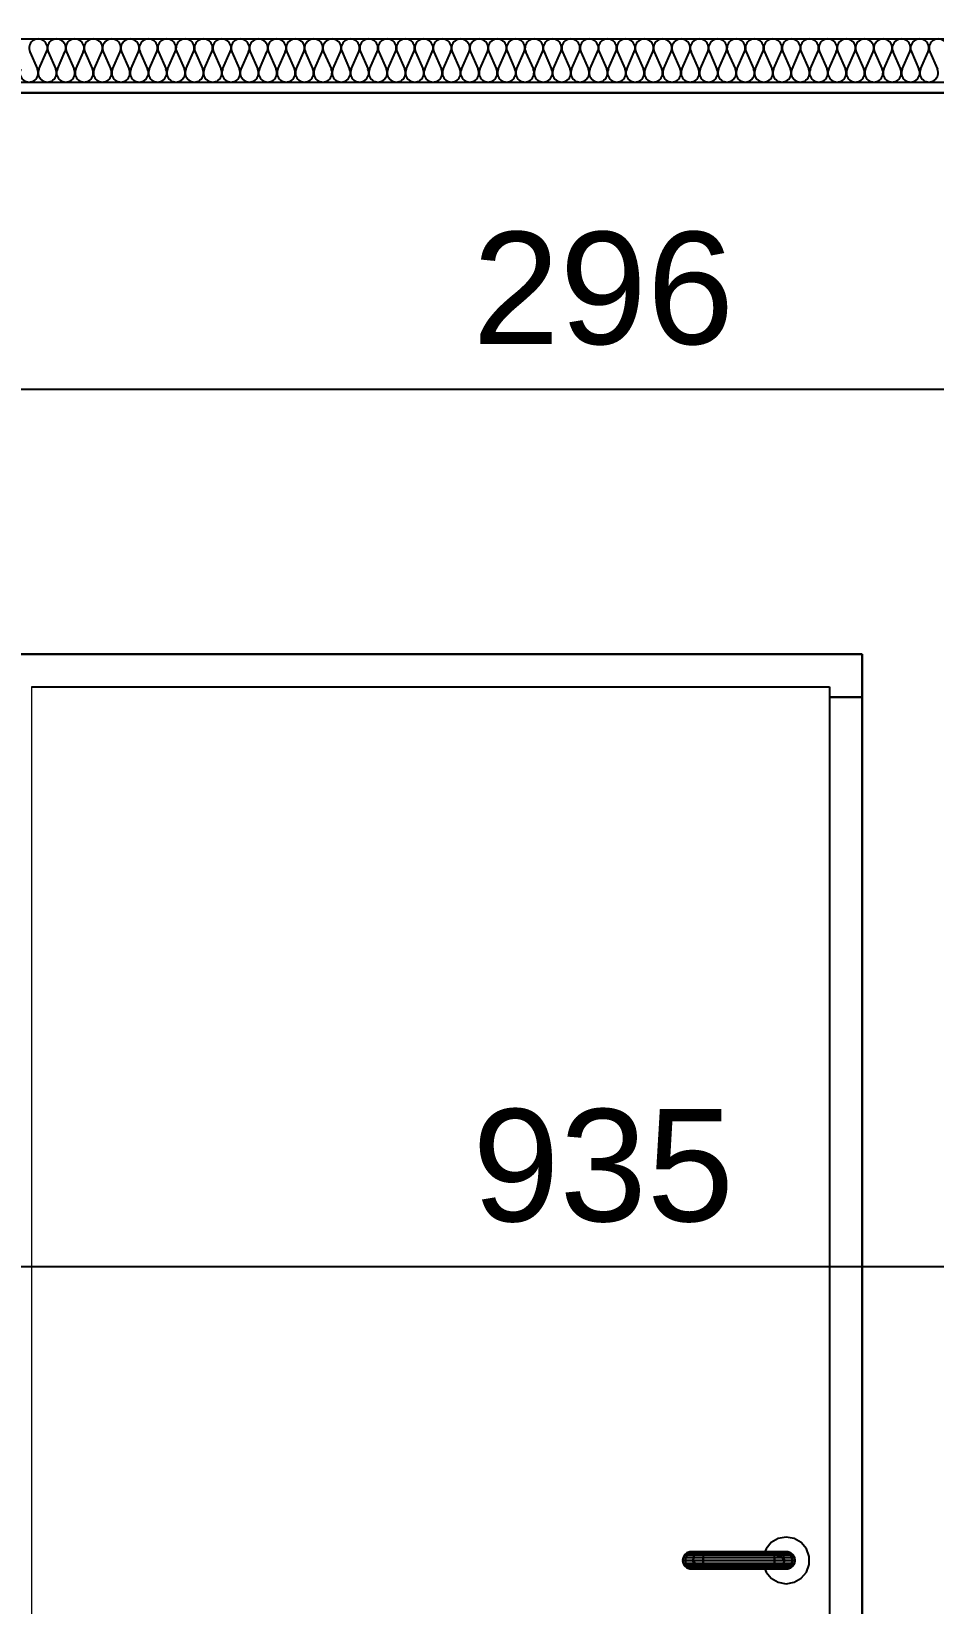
# Model space of a CAD drawing. Header units: millimetres. Extents: x 4647 to 73915, y -13612 to -8141.
# Drawn here: x 12132.8 to 12237.2, y -10673.6 to -10491.4 of the extents above; entities that cross this region are included whole.
import ezdxf

# ---------------------------------------------------------------- set-up
doc = ezdxf.new("R2010")
doc.units = ezdxf.units.MM
for name, color, linetype in [('2D - Ogólne', 7, 'Continuous'), ('Drzwi ArchiCAD', 7, 'Continuous'), ('Konstrukcja - Dach', 7, 'Continuous')]:
    doc.layers.add(name, color=color, linetype=linetype)
doc.layers.add('a_wymiary', color=250, linetype='Continuous', lineweight=9)
doc.styles.get("Standard").update_dxf_attribs({"font": 'arial.ttf'})
doc.dimstyles.new('1-100', dxfattribs={"dimtxt": 13, "dimasz": 15, "dimexe": 10, "dimexo": 20, "dimgap": 5, "dimtad": 1, "dimdec": 1, "dimrnd": 0.5, "dimtxsty": 'Standard', "dimblk": 'ARCHTICK', "dimcen": 0.09, "dimdle": 10, "dimadec": 0, "dimazin": 0, "dimtfac": 1, "dimtdec": 1, "dimtofl": 0, "dimtmove": 0, "dimatfit": 3, "dimfxl": 10, "dimfxlon": 1, "dimtolj": 1, "dimtzin": 0, "dimarcsym": 0})

# ---------------------------------------------------------------- blocks, each defined once
blk = doc.blocks.new('_ArchTick')
at = {"color": 0, "linetype": 'ByBlock', "const_width": 0.15}
blk.add_lwpolyline([(-0.5, -0.5), (0.5, 0.5)], dxfattribs=at)
blk = doc.blocks.new('*D802')
at = {"layer": 'a_wymiary', "color": 0, "lineweight": -2, "transparency": 16777216}
for p, q in [((11649, -10180.91), (11649, -10150.91)), ((12748.98, -10180.91), (12748.98, -10150.91)), ((11639, -10160.91), (12758.98, -10160.91))]:
    blk.add_line(p, q, dxfattribs=at)
at = {"layer": 'DEFPOINTS', "color": 0, "transparency": 16777216}
for p in [(12748.98, -10160.91), (11649, -10687.41), (12748.98, -10687.41)]:
    blk.add_point(p, dxfattribs=at)
at = {"layer": 'a_wymiary', "color": 0, "lineweight": -2, "transparency": 16777216, "xscale": 15, "yscale": 15, "zscale": 15, "rotation": 180}
blk.add_blockref('_ArchTick', (11649, -10160.91), dxfattribs=at)
at = {"layer": 'a_wymiary', "color": 0, "lineweight": -2, "transparency": 16777216, "xscale": 15, "yscale": 15, "zscale": 15}
blk.add_blockref('_ArchTick', (12748.98, -10160.91), dxfattribs=at)
at = {"layer": 'a_wymiary', "color": 0, "transparency": 16777216, "insert": (12198.99, -10149.28), "char_height": 13, "attachment_point": 5}
blk.add_mtext('\\A1;1100', dxfattribs=at)
blk = doc.blocks.new('*D803')
at = {"layer": 'a_wymiary', "color": 0, "lineweight": -2, "transparency": 16777216}
for p, q in [((11731.48, -10212.51), (11731.48, -10182.51)), ((12666.48, -10212.51), (12666.48, -10182.51)), ((11721.48, -10192.51), (12676.48, -10192.51))]:
    blk.add_line(p, q, dxfattribs=at)
at = {"layer": 'DEFPOINTS', "color": 0, "transparency": 16777216}
for p in [(12666.48, -10192.51), (11731.48, -10669.57), (12666.48, -10669.57)]:
    blk.add_point(p, dxfattribs=at)
at = {"layer": 'a_wymiary', "color": 0, "lineweight": -2, "transparency": 16777216, "xscale": 15, "yscale": 15, "zscale": 15, "rotation": 180}
blk.add_blockref('_ArchTick', (11731.48, -10192.51), dxfattribs=at)
at = {"layer": 'a_wymiary', "color": 0, "lineweight": -2, "transparency": 16777216, "xscale": 15, "yscale": 15, "zscale": 15}
blk.add_blockref('_ArchTick', (12666.48, -10192.51), dxfattribs=at)
at = {"layer": 'a_wymiary', "color": 0, "transparency": 16777216, "insert": (12198.98, -10180.86), "char_height": 13, "attachment_point": 5}
blk.add_mtext('\\A1;935', dxfattribs=at)
blk = doc.blocks.new('*D811')
at = {"layer": 'a_wymiary', "color": 0, "lineweight": -2, "transparency": 16777216}
for p, q in [((12251.58, -10261.38), (12268.79, -10236.8)), ((12254.86, -10239.26), (12821.23, -10635.84)), ((12801.57, -10646.49), (12818.78, -10621.91))]:
    blk.add_line(p, q, dxfattribs=at)
at = {"layer": 'DEFPOINTS', "color": 0, "transparency": 16777216}
for p in [(12198.99, -10336.48), (12813.04, -10630.1), (12748.98, -10721.59)]:
    blk.add_point(p, dxfattribs=at)
at = {"layer": 'a_wymiary', "color": 0, "lineweight": -2, "transparency": 16777216, "xscale": 15, "yscale": 15, "zscale": 15}
for p, rotation in [((12263.05, -10245), 145.0000006898322), ((12813.04, -10630.1), 325.0000006898322)]:
    blk.add_blockref('_ArchTick', p, dxfattribs=dict(at, rotation=rotation))
at = {"layer": 'a_wymiary', "color": 0, "transparency": 16777216, "insert": (12545.39, -10427.05), "char_height": 13, "attachment_point": 5, "rotation": 325}
blk.add_mtext('\\A1;671,5', dxfattribs=at)
blk = doc.blocks.new('*D812')
at = {"layer": 'a_wymiary', "color": 0, "lineweight": -2, "transparency": 16777216}
for p, q in [((11731.48, -10649.57), (11731.48, -10624.52)), ((12666.48, -10649.57), (12666.48, -10624.52)), ((11721.48, -10634.52), (12676.48, -10634.52))]:
    blk.add_line(p, q, dxfattribs=at)
at = {"layer": 'DEFPOINTS', "color": 0, "transparency": 16777216}
for p in [(12666.48, -10634.52), (11731.48, -10669.57), (12666.48, -10669.57)]:
    blk.add_point(p, dxfattribs=at)
at = {"layer": 'a_wymiary', "color": 0, "lineweight": -2, "transparency": 16777216, "xscale": 15, "yscale": 15, "zscale": 15, "rotation": 180}
blk.add_blockref('_ArchTick', (11731.48, -10634.52), dxfattribs=at)
at = {"layer": 'a_wymiary', "color": 0, "lineweight": -2, "transparency": 16777216, "xscale": 15, "yscale": 15, "zscale": 15}
blk.add_blockref('_ArchTick', (12666.48, -10634.52), dxfattribs=at)
at = {"layer": 'a_wymiary', "color": 0, "transparency": 16777216, "insert": (12198.98, -10622.88), "char_height": 13, "attachment_point": 5}
blk.add_mtext('\\A1;935', dxfattribs=at)
blk = doc.blocks.new('*D832')
at = {"layer": 'a_wymiary', "color": 0, "lineweight": -2, "transparency": 16777216}
for p, q in [((12050.98, -10512.9), (12050.98, -10542.9)), ((12347, -10512.9), (12347, -10542.9)), ((12040.98, -10532.9), (12357, -10532.9))]:
    blk.add_line(p, q, dxfattribs=at)
at = {"layer": 'DEFPOINTS', "color": 0, "transparency": 16777216}
for p in [(12050.98, -10468.57), (12347, -10468.57), (12347, -10532.9)]:
    blk.add_point(p, dxfattribs=at)
at = {"layer": 'a_wymiary', "color": 0, "lineweight": -2, "transparency": 16777216, "xscale": 15, "yscale": 15, "zscale": 15, "rotation": 180}
blk.add_blockref('_ArchTick', (12050.98, -10532.9), dxfattribs=at)
at = {"layer": 'a_wymiary', "color": 0, "lineweight": -2, "transparency": 16777216, "xscale": 15, "yscale": 15, "zscale": 15}
blk.add_blockref('_ArchTick', (12347, -10532.9), dxfattribs=at)
at = {"layer": 'a_wymiary', "color": 0, "transparency": 16777216, "insert": (12198.99, -10521.26), "char_height": 13, "attachment_point": 5}
blk.add_mtext('\\A1;296', dxfattribs=at)
blk = doc.blocks.new('*D837')
at = {"layer": 'a_wymiary', "color": 0, "lineweight": -2, "transparency": 16777216}
for p, q in [((12098.77, -10573.57), (12098.77, -10304.51)), ((12118.77, -10314.51), (12088.77, -10314.51)), ((12108.98, -10563.57), (12088.77, -10563.57))]:
    blk.add_line(p, q, dxfattribs=at)
at = {"layer": 'DEFPOINTS', "color": 0, "transparency": 16777216}
for p in [(12098.77, -10314.51), (12198.99, -10314.51), (12128.98, -10563.57)]:
    blk.add_point(p, dxfattribs=at)
at = {"layer": 'a_wymiary', "color": 0, "lineweight": -2, "transparency": 16777216, "xscale": 15, "yscale": 15, "zscale": 15}
for p, rotation in [((12098.77, -10314.51), 90), ((12098.77, -10563.57), 270)]:
    blk.add_blockref('_ArchTick', p, dxfattribs=dict(at, rotation=rotation))
at = {"layer": 'a_wymiary', "color": 0, "transparency": 16777216, "insert": (12087.14, -10439.04), "char_height": 13, "attachment_point": 5, "rotation": 90}
blk.add_mtext('\\A1;249', dxfattribs=at)

msp = doc.modelspace()

# ---------------------------------------------------------------- linework, layer by layer
for p, q in [((11978.4, -10497.32), (12419.58, -10497.32)), ((12419.58, -10498.57), (12123.98, -10498.57)), ((12128.98, -10563.57), (12228.98, -10563.57)), ((12228.98, -10563.57), (12128.98, -10563.57)), ((12228.98, -10563.57), (12228.98, -10768.57)), ((12228.98, -10568.57), (12228.98, -10563.57)), ((12132.78, -10567.37), (12225.18, -10567.37)), ((12225.18, -10567.37), (12225.18, -10568.57)), ((12225.18, -10568.57), (12228.98, -10568.57)), ((12225.18, -10568.57), (12225.18, -10768.57)), ((12228.98, -10568.57), (12225.18, -10568.57)), ((12228.98, -10768.57), (12228.98, -10568.57)), ((12218.44, -10666.5), (12217.84, -10667.22)), ((12219.25, -10666.03), (12218.44, -10666.5)), ((12220.18, -10665.87), (12219.25, -10666.03)), ((12221.1, -10666.03), (12220.18, -10665.87)), ((12221.91, -10666.5), (12221.1, -10666.03)), ((12222.51, -10667.22), (12221.91, -10666.5)), ((12208.24, -10668.23), (12208.18, -10668.57)), ((12208.41, -10667.93), (12208.24, -10668.23)), ((12208.24, -10668.23), (12208.54, -10668.23)), ((12208.54, -10668.23), (12208.24, -10668.23)), ((12208.68, -10667.7), (12208.41, -10667.93)), ((12208.69, -10667.93), (12208.41, -10667.93)), ((12208.41, -10667.93), (12208.69, -10667.93)), ((12208.48, -10668.57), (12208.54, -10668.23)), ((12208.54, -10668.23), (12208.48, -10668.57)), ((12208.69, -10667.93), (12208.54, -10668.23)), ((12208.54, -10668.23), (12208.69, -10667.93)), ((12208.54, -10668.23), (12209.44, -10668.23)), ((12209.44, -10668.23), (12208.54, -10668.23)), ((12209, -10667.58), (12208.68, -10667.7)), ((12208.93, -10667.7), (12208.68, -10667.7)), ((12208.68, -10667.7), (12208.93, -10667.7)), ((12208.69, -10667.93), (12208.93, -10667.7)), ((12208.93, -10667.7), (12208.69, -10667.93)), ((12209.53, -10667.93), (12208.69, -10667.93)), ((12208.69, -10667.93), (12209.53, -10667.93)), ((12209.22, -10667.58), (12208.93, -10667.7)), ((12208.93, -10667.7), (12209.22, -10667.58)), ((12208.93, -10667.7), (12209.67, -10667.7)), ((12209.67, -10667.7), (12208.93, -10667.7)), ((12209.22, -10667.58), (12209, -10667.58)), ((12209.84, -10667.58), (12209.22, -10667.58)), ((12209.41, -10668.57), (12209.44, -10668.23)), ((12209.44, -10668.23), (12209.41, -10668.57)), ((12209.44, -10668.23), (12209.53, -10667.93)), ((12209.53, -10667.93), (12209.44, -10668.23)), ((12209.44, -10668.23), (12210.55, -10668.23)), ((12210.55, -10668.23), (12209.44, -10668.23)), ((12209.67, -10667.7), (12209.53, -10667.93)), ((12209.53, -10667.93), (12209.67, -10667.7)), ((12210.58, -10667.93), (12209.53, -10667.93)), ((12209.53, -10667.93), (12210.58, -10667.93)), ((12209.67, -10667.7), (12209.84, -10667.58)), ((12209.84, -10667.58), (12209.67, -10667.7)), ((12210.61, -10667.7), (12209.67, -10667.7)), ((12209.67, -10667.7), (12210.61, -10667.7)), ((12210.65, -10667.58), (12209.84, -10667.58)), ((12210.55, -10668.23), (12210.58, -10667.93)), ((12210.58, -10667.93), (12210.55, -10668.23)), ((12210.55, -10668.57), (12210.55, -10668.23)), ((12218.8, -10668.23), (12210.55, -10668.23)), ((12210.55, -10668.23), (12210.55, -10668.57)), ((12210.55, -10668.23), (12218.8, -10668.23)), ((12210.58, -10667.93), (12210.61, -10667.7)), ((12210.59, -10667.87), (12210.58, -10667.93)), ((12210.58, -10667.93), (12218.78, -10667.93)), ((12218.78, -10667.93), (12210.58, -10667.93)), ((12210.61, -10667.7), (12210.59, -10667.87)), ((12210.59, -10667.87), (12218.77, -10667.87)), ((12218.77, -10667.87), (12210.59, -10667.87)), ((12210.65, -10667.58), (12210.61, -10667.7)), ((12210.61, -10667.7), (12210.65, -10667.58)), ((12218.74, -10667.7), (12210.61, -10667.7)), ((12210.61, -10667.7), (12218.74, -10667.7)), ((12218.7, -10667.58), (12210.65, -10667.58)), ((12217.84, -10667.22), (12217.71, -10667.58)), ((12217.71, -10667.58), (12220.35, -10667.58)), ((12218.74, -10667.7), (12218.7, -10667.58)), ((12219.52, -10667.58), (12218.7, -10667.58)), ((12218.7, -10667.58), (12218.74, -10667.7)), ((12218.77, -10667.87), (12218.74, -10667.7)), ((12219.69, -10667.7), (12218.74, -10667.7)), ((12218.74, -10667.7), (12218.77, -10667.87)), ((12218.74, -10667.7), (12219.69, -10667.7)), ((12218.77, -10667.87), (12219.04, -10667.93)), ((12218.78, -10667.93), (12218.77, -10667.87)), ((12218.77, -10667.87), (12218.78, -10667.93)), ((12219.04, -10667.93), (12218.77, -10667.87)), ((12218.8, -10668.23), (12218.78, -10667.93)), ((12218.78, -10667.93), (12219.04, -10667.93)), ((12219.04, -10667.93), (12218.78, -10667.93)), ((12218.78, -10667.93), (12218.8, -10668.23)), ((12218.81, -10668.57), (12218.8, -10668.23)), ((12218.8, -10668.23), (12219.71, -10668.23)), ((12219.71, -10668.23), (12218.8, -10668.23)), ((12218.8, -10668.23), (12218.81, -10668.57)), ((12219.04, -10667.93), (12219.82, -10667.93)), ((12219.82, -10667.93), (12219.04, -10667.93)), ((12219.04, -10667.93), (12219.71, -10668.23)), ((12219.71, -10668.23), (12219.04, -10667.93)), ((12220.13, -10667.58), (12219.52, -10667.58)), ((12219.52, -10667.58), (12219.69, -10667.7)), ((12219.69, -10667.7), (12219.52, -10667.58)), ((12219.82, -10667.93), (12219.69, -10667.7)), ((12219.69, -10667.7), (12220.42, -10667.7)), ((12220.42, -10667.7), (12219.69, -10667.7)), ((12219.69, -10667.7), (12219.82, -10667.93)), ((12219.71, -10668.23), (12219.91, -10668.23)), ((12219.91, -10668.23), (12219.71, -10668.23)), ((12219.71, -10668.23), (12219.94, -10668.57)), ((12219.94, -10668.57), (12219.71, -10668.23)), ((12219.91, -10668.23), (12219.82, -10667.93)), ((12219.82, -10667.93), (12220.66, -10667.93)), ((12220.66, -10667.93), (12219.82, -10667.93)), ((12219.82, -10667.93), (12219.91, -10668.23)), ((12219.94, -10668.57), (12219.91, -10668.23)), ((12219.91, -10668.23), (12220.82, -10668.23)), ((12220.82, -10668.23), (12219.91, -10668.23)), ((12219.91, -10668.23), (12219.94, -10668.57)), ((12220.42, -10667.7), (12220.13, -10667.58)), ((12220.35, -10667.58), (12220.13, -10667.58)), ((12220.13, -10667.58), (12220.42, -10667.7)), ((12220.68, -10667.7), (12220.35, -10667.58)), ((12220.35, -10667.58), (12220.68, -10667.7)), ((12220.66, -10667.93), (12220.42, -10667.7)), ((12220.42, -10667.7), (12220.68, -10667.7)), ((12220.68, -10667.7), (12220.42, -10667.7)), ((12220.42, -10667.7), (12220.66, -10667.93)), ((12220.82, -10668.23), (12220.66, -10667.93)), ((12220.66, -10667.93), (12220.94, -10667.93)), ((12220.94, -10667.93), (12220.66, -10667.93)), ((12220.66, -10667.93), (12220.82, -10668.23)), ((12220.94, -10667.93), (12220.68, -10667.7)), ((12220.68, -10667.7), (12220.94, -10667.93)), ((12220.87, -10668.57), (12220.82, -10668.23)), ((12220.82, -10668.23), (12221.12, -10668.23)), ((12221.12, -10668.23), (12220.82, -10668.23)), ((12220.82, -10668.23), (12220.87, -10668.57)), ((12221.12, -10668.23), (12220.94, -10667.93)), ((12220.94, -10667.93), (12221.12, -10668.23)), ((12221.18, -10668.57), (12221.12, -10668.23)), ((12221.12, -10668.23), (12221.18, -10668.57)), ((12222.84, -10668.1), (12222.51, -10667.22)), ((12222.84, -10669.04), (12222.84, -10668.1)), ((12208.18, -10668.57), (12208.48, -10668.57)), ((12208.48, -10668.57), (12208.18, -10668.57)), ((12208.18, -10668.57), (12208.24, -10668.91)), ((12208.54, -10668.91), (12208.24, -10668.91)), ((12208.24, -10668.91), (12208.41, -10669.21)), ((12208.24, -10668.91), (12208.54, -10668.91)), ((12208.41, -10669.21), (12208.69, -10669.21)), ((12208.69, -10669.21), (12208.41, -10669.21)), ((12208.41, -10669.21), (12208.68, -10669.43)), ((12208.54, -10668.91), (12208.48, -10668.57)), ((12208.48, -10668.57), (12209.41, -10668.57)), ((12209.41, -10668.57), (12208.48, -10668.57)), ((12208.48, -10668.57), (12208.54, -10668.91)), ((12208.69, -10669.21), (12208.54, -10668.91)), ((12209.44, -10668.91), (12208.54, -10668.91)), ((12208.54, -10668.91), (12208.69, -10669.21)), ((12208.54, -10668.91), (12209.44, -10668.91)), ((12208.93, -10669.43), (12208.68, -10669.43)), ((12208.68, -10669.43), (12209, -10669.55)), ((12208.68, -10669.43), (12208.93, -10669.43)), ((12208.69, -10669.21), (12209.53, -10669.21)), ((12208.93, -10669.43), (12208.69, -10669.21)), ((12209.53, -10669.21), (12208.69, -10669.21)), ((12208.69, -10669.21), (12208.93, -10669.43)), ((12209.22, -10669.55), (12208.93, -10669.43)), ((12209.67, -10669.43), (12208.93, -10669.43)), ((12208.93, -10669.43), (12209.22, -10669.55)), ((12208.93, -10669.43), (12209.67, -10669.43)), ((12209, -10669.55), (12209.22, -10669.55)), ((12209.22, -10669.55), (12209.84, -10669.55)), ((12209.44, -10668.91), (12209.41, -10668.57)), ((12209.41, -10668.57), (12210.55, -10668.57)), ((12209.41, -10668.57), (12209.44, -10668.91)), ((12209.64, -10668.91), (12209.41, -10668.57)), ((12210.55, -10668.57), (12209.41, -10668.57)), ((12209.41, -10668.57), (12209.64, -10668.91)), ((12209.53, -10669.21), (12209.44, -10668.91)), ((12209.44, -10668.91), (12209.64, -10668.91)), ((12209.64, -10668.91), (12209.44, -10668.91)), ((12209.44, -10668.91), (12209.53, -10669.21)), ((12209.67, -10669.43), (12209.53, -10669.21)), ((12210.31, -10669.21), (12209.53, -10669.21)), ((12209.53, -10669.21), (12209.67, -10669.43)), ((12209.53, -10669.21), (12210.31, -10669.21)), ((12210.55, -10668.91), (12209.64, -10668.91)), ((12209.64, -10668.91), (12210.31, -10669.21)), ((12210.31, -10669.21), (12209.64, -10668.91)), ((12209.64, -10668.91), (12210.55, -10668.91)), ((12209.84, -10669.55), (12209.67, -10669.43)), ((12210.61, -10669.43), (12209.67, -10669.43)), ((12209.67, -10669.43), (12209.84, -10669.55)), ((12209.67, -10669.43), (12210.61, -10669.43)), ((12209.84, -10669.55), (12210.65, -10669.55)), ((12210.58, -10669.21), (12210.31, -10669.21)), ((12210.31, -10669.21), (12210.59, -10669.27)), ((12210.31, -10669.21), (12210.58, -10669.21)), ((12210.59, -10669.27), (12210.31, -10669.21)), ((12210.55, -10668.57), (12218.81, -10668.57)), ((12218.81, -10668.57), (12210.55, -10668.57)), ((12210.55, -10668.57), (12210.55, -10668.91)), ((12210.55, -10668.91), (12210.55, -10668.57)), ((12210.58, -10669.21), (12210.55, -10668.91)), ((12210.55, -10668.91), (12218.8, -10668.91)), ((12218.8, -10668.91), (12210.55, -10668.91)), ((12210.55, -10668.91), (12210.58, -10669.21)), ((12210.59, -10669.27), (12210.58, -10669.21)), ((12210.58, -10669.21), (12210.61, -10669.43)), ((12218.78, -10669.21), (12210.58, -10669.21)), ((12210.58, -10669.21), (12218.78, -10669.21)), ((12210.61, -10669.43), (12210.59, -10669.27)), ((12210.61, -10669.43), (12218.74, -10669.43)), ((12210.65, -10669.55), (12210.61, -10669.43)), ((12218.74, -10669.43), (12210.61, -10669.43)), ((12210.61, -10669.43), (12210.65, -10669.55)), ((12210.65, -10669.55), (12218.7, -10669.55)), ((12217.71, -10669.55), (12217.84, -10669.92)), ((12220.35, -10669.55), (12217.71, -10669.55)), ((12217.84, -10669.92), (12218.44, -10670.64)), ((12218.7, -10669.55), (12218.74, -10669.43)), ((12218.74, -10669.43), (12218.7, -10669.55)), ((12218.7, -10669.55), (12219.52, -10669.55)), ((12218.74, -10669.43), (12218.78, -10669.21)), ((12218.78, -10669.21), (12218.74, -10669.43)), ((12219.69, -10669.43), (12218.74, -10669.43)), ((12218.74, -10669.43), (12219.69, -10669.43)), ((12218.78, -10669.21), (12218.8, -10668.91)), ((12218.8, -10668.91), (12218.78, -10669.21)), ((12219.82, -10669.21), (12218.78, -10669.21)), ((12218.78, -10669.21), (12219.04, -10669.21)), ((12218.8, -10668.91), (12218.81, -10668.57)), ((12218.81, -10668.57), (12218.8, -10668.91)), ((12219.71, -10668.91), (12218.8, -10668.91)), ((12218.8, -10668.91), (12219.91, -10668.91)), ((12218.81, -10668.57), (12219.94, -10668.57)), ((12219.94, -10668.57), (12218.81, -10668.57)), ((12219.71, -10668.91), (12219.04, -10669.21)), ((12219.04, -10669.21), (12219.71, -10668.91)), ((12219.04, -10669.21), (12219.82, -10669.21)), ((12219.52, -10669.55), (12219.69, -10669.43)), ((12219.69, -10669.43), (12219.52, -10669.55)), ((12219.52, -10669.55), (12220.13, -10669.55)), ((12219.82, -10669.21), (12219.69, -10669.43)), ((12219.69, -10669.43), (12219.82, -10669.21)), ((12220.42, -10669.43), (12219.69, -10669.43)), ((12219.69, -10669.43), (12220.42, -10669.43)), ((12219.91, -10668.91), (12219.71, -10668.91)), ((12219.82, -10669.21), (12219.91, -10668.91)), ((12219.91, -10668.91), (12219.82, -10669.21)), ((12220.66, -10669.21), (12219.82, -10669.21)), ((12219.82, -10669.21), (12220.66, -10669.21)), ((12219.91, -10668.91), (12219.94, -10668.57)), ((12219.94, -10668.57), (12219.91, -10668.91)), ((12220.82, -10668.91), (12219.91, -10668.91)), ((12219.91, -10668.91), (12220.82, -10668.91)), ((12219.94, -10668.57), (12220.87, -10668.57)), ((12220.87, -10668.57), (12219.94, -10668.57)), ((12220.13, -10669.55), (12220.42, -10669.43)), ((12220.42, -10669.43), (12220.13, -10669.55)), ((12220.13, -10669.55), (12220.35, -10669.55)), ((12220.35, -10669.55), (12220.68, -10669.43)), ((12220.68, -10669.43), (12220.35, -10669.55)), ((12220.42, -10669.43), (12220.66, -10669.21)), ((12220.66, -10669.21), (12220.42, -10669.43)), ((12220.68, -10669.43), (12220.42, -10669.43)), ((12220.42, -10669.43), (12220.68, -10669.43)), ((12220.66, -10669.21), (12220.82, -10668.91)), ((12220.82, -10668.91), (12220.66, -10669.21)), ((12220.94, -10669.21), (12220.66, -10669.21)), ((12220.66, -10669.21), (12220.94, -10669.21)), ((12220.68, -10669.43), (12220.94, -10669.21)), ((12220.94, -10669.21), (12220.68, -10669.43)), ((12220.82, -10668.91), (12220.87, -10668.57)), ((12220.87, -10668.57), (12220.82, -10668.91)), ((12221.12, -10668.91), (12220.82, -10668.91)), ((12220.82, -10668.91), (12221.12, -10668.91)), ((12220.87, -10668.57), (12221.18, -10668.57)), ((12221.18, -10668.57), (12220.87, -10668.57)), ((12220.94, -10669.21), (12221.12, -10668.91)), ((12221.12, -10668.91), (12220.94, -10669.21)), ((12221.12, -10668.91), (12221.18, -10668.57)), ((12221.18, -10668.57), (12221.12, -10668.91)), ((12221.91, -10670.64), (12222.51, -10669.92)), ((12222.51, -10669.92), (12222.84, -10669.04)), ((12218.44, -10670.64), (12219.25, -10671.11)), ((12219.25, -10671.11), (12220.18, -10671.27)), ((12220.18, -10671.27), (12221.1, -10671.11)), ((12221.1, -10671.11), (12221.91, -10670.64))]:
    msp.add_line(p, q)
at = {"layer": '2D - Ogólne', "color": 161, "lineweight": 25}
msp.add_line((11976.43, -10492.32), (12421.55, -10492.32), dxfattribs=at)
at = {"layer": 'Drzwi ArchiCAD', "color": 9, "lineweight": 13}
for p, q in [((12132.78, -10567.37), (12132.78, -10768.57)), ((12225.18, -10567.37), (12132.78, -10567.37)), ((12225.18, -10768.57), (12225.18, -10567.37)), ((12217.84, -10667.22), (12218.44, -10666.5)), ((12218.44, -10666.5), (12219.25, -10666.03)), ((12219.25, -10666.03), (12220.18, -10665.87)), ((12220.18, -10665.87), (12221.1, -10666.03)), ((12221.1, -10666.03), (12221.91, -10666.5)), ((12221.91, -10666.5), (12222.51, -10667.22)), ((12208.24, -10668.23), (12208.18, -10668.57)), ((12208.41, -10667.93), (12208.24, -10668.23)), ((12208.68, -10667.7), (12208.41, -10667.93)), ((12208.54, -10668.23), (12208.48, -10668.57)), ((12208.69, -10667.93), (12208.54, -10668.23)), ((12209, -10667.58), (12208.68, -10667.7)), ((12208.93, -10667.7), (12208.69, -10667.93)), ((12209.22, -10667.58), (12209, -10667.58)), ((12209.84, -10667.58), (12209.22, -10667.58)), ((12209.44, -10668.23), (12209.41, -10668.57)), ((12209.53, -10667.93), (12209.44, -10668.23)), ((12209.67, -10667.7), (12209.53, -10667.93)), ((12210.65, -10667.58), (12209.84, -10667.58)), ((12218.7, -10667.58), (12210.65, -10667.58)), ((12217.71, -10667.58), (12217.84, -10667.22)), ((12219.52, -10667.58), (12218.7, -10667.58)), ((12220.13, -10667.58), (12219.52, -10667.58)), ((12219.69, -10667.7), (12219.82, -10667.93)), ((12219.82, -10667.93), (12219.91, -10668.23)), ((12219.91, -10668.23), (12219.94, -10668.57)), ((12220.35, -10667.58), (12220.13, -10667.58)), ((12220.35, -10667.58), (12220.68, -10667.7)), ((12220.42, -10667.7), (12220.66, -10667.93)), ((12220.66, -10667.93), (12220.82, -10668.23)), ((12220.68, -10667.7), (12220.94, -10667.93)), ((12220.82, -10668.23), (12220.87, -10668.57)), ((12220.94, -10667.93), (12221.12, -10668.23)), ((12221.12, -10668.23), (12221.18, -10668.57)), ((12222.51, -10667.22), (12222.84, -10668.1)), ((12222.84, -10668.1), (12222.84, -10669.04)), ((12208.18, -10668.57), (12208.24, -10668.91)), ((12208.24, -10668.91), (12208.41, -10669.21)), ((12208.41, -10669.21), (12208.68, -10669.43)), ((12208.48, -10668.57), (12208.54, -10668.91)), ((12208.54, -10668.91), (12208.69, -10669.21)), ((12208.68, -10669.43), (12209, -10669.55)), ((12208.69, -10669.21), (12208.93, -10669.43)), ((12209.22, -10669.55), (12209, -10669.55)), ((12209.84, -10669.55), (12209.22, -10669.55)), ((12209.41, -10668.57), (12209.44, -10668.91)), ((12209.44, -10668.91), (12209.53, -10669.21)), ((12209.53, -10669.21), (12209.67, -10669.43)), ((12210.65, -10669.55), (12209.84, -10669.55)), ((12218.7, -10669.55), (12210.65, -10669.55)), ((12217.84, -10669.92), (12217.71, -10669.55)), ((12218.44, -10670.64), (12217.84, -10669.92)), ((12219.52, -10669.55), (12218.7, -10669.55)), ((12220.13, -10669.55), (12219.52, -10669.55)), ((12219.82, -10669.21), (12219.69, -10669.43)), ((12219.91, -10668.91), (12219.82, -10669.21)), ((12219.94, -10668.57), (12219.91, -10668.91)), ((12220.35, -10669.55), (12220.13, -10669.55)), ((12220.68, -10669.43), (12220.35, -10669.55)), ((12220.66, -10669.21), (12220.42, -10669.43)), ((12220.82, -10668.91), (12220.66, -10669.21)), ((12220.94, -10669.21), (12220.68, -10669.43)), ((12220.87, -10668.57), (12220.82, -10668.91)), ((12221.12, -10668.91), (12220.94, -10669.21)), ((12221.18, -10668.57), (12221.12, -10668.91)), ((12222.51, -10669.92), (12221.91, -10670.64)), ((12222.84, -10669.04), (12222.51, -10669.92)), ((12219.25, -10671.11), (12218.44, -10670.64)), ((12220.18, -10671.27), (12219.25, -10671.11)), ((12221.1, -10671.11), (12220.18, -10671.27)), ((12221.91, -10670.64), (12221.1, -10671.11))]:
    msp.add_line(p, q, dxfattribs=at)
at = {"layer": 'Konstrukcja - Dach'}
for p, q in [((12132.59, -10493.81), (12133.47, -10495.83)), ((12133.65, -10495.83), (12134.53, -10493.81)), ((12134.71, -10493.81), (12135.6, -10495.83)), ((12135.78, -10495.83), (12136.66, -10493.81)), ((12136.84, -10493.81), (12137.72, -10495.83)), ((12137.9, -10495.83), (12138.79, -10493.81)), ((12138.97, -10493.81), (12139.85, -10495.83)), ((12140.03, -10495.83), (12140.91, -10493.81)), ((12141.09, -10493.81), (12141.98, -10495.83)), ((12142.16, -10495.83), (12143.04, -10493.81)), ((12143.22, -10493.81), (12144.1, -10495.83)), ((12144.28, -10495.83), (12145.17, -10493.81)), ((12145.34, -10493.81), (12146.23, -10495.83)), ((12146.41, -10495.83), (12147.29, -10493.81)), ((12147.47, -10493.81), (12148.36, -10495.83)), ((12148.53, -10495.83), (12149.42, -10493.81)), ((12149.6, -10493.81), (12150.48, -10495.83)), ((12150.66, -10495.83), (12151.55, -10493.81)), ((12151.72, -10493.81), (12152.61, -10495.83)), ((12152.79, -10495.83), (12153.67, -10493.81)), ((12153.85, -10493.81), (12154.74, -10495.83)), ((12154.91, -10495.83), (12155.8, -10493.81)), ((12155.98, -10493.81), (12156.86, -10495.83)), ((12157.04, -10495.83), (12157.93, -10493.81)), ((12158.1, -10493.81), (12158.99, -10495.83)), ((12159.17, -10495.83), (12160.05, -10493.81)), ((12160.23, -10493.81), (12161.12, -10495.83)), ((12161.29, -10495.83), (12162.18, -10493.81)), ((12162.36, -10493.81), (12163.24, -10495.83)), ((12163.42, -10495.83), (12164.31, -10493.81)), ((12164.48, -10493.81), (12165.37, -10495.83)), ((12165.55, -10495.83), (12166.43, -10493.81)), ((12166.61, -10493.81), (12167.5, -10495.83)), ((12167.67, -10495.83), (12168.56, -10493.81)), ((12168.74, -10493.81), (12169.62, -10495.83)), ((12169.8, -10495.83), (12170.68, -10493.81)), ((12170.86, -10493.81), (12171.75, -10495.83)), ((12171.93, -10495.83), (12172.81, -10493.81)), ((12172.99, -10493.81), (12173.87, -10495.83)), ((12174.05, -10495.83), (12174.94, -10493.81)), ((12175.12, -10493.81), (12176, -10495.83)), ((12176.18, -10495.83), (12177.06, -10493.81)), ((12177.24, -10493.81), (12178.13, -10495.83)), ((12178.31, -10495.83), (12179.19, -10493.81)), ((12179.37, -10493.81), (12180.25, -10495.83)), ((12180.43, -10495.83), (12181.32, -10493.81)), ((12181.5, -10493.81), (12182.38, -10495.83)), ((12182.56, -10495.83), (12183.44, -10493.81)), ((12183.62, -10493.81), (12184.51, -10495.83)), ((12184.69, -10495.83), (12185.57, -10493.81)), ((12185.75, -10493.81), (12186.63, -10495.83)), ((12186.81, -10495.83), (12187.7, -10493.81)), ((12187.88, -10493.81), (12188.76, -10495.83)), ((12188.94, -10495.83), (12189.82, -10493.81)), ((12190, -10493.81), (12190.89, -10495.83)), ((12191.07, -10495.83), (12191.95, -10493.81)), ((12192.13, -10493.81), (12193.01, -10495.83)), ((12193.19, -10495.83), (12194.08, -10493.81)), ((12194.26, -10493.81), (12195.14, -10495.83)), ((12195.32, -10495.83), (12196.2, -10493.81)), ((12196.38, -10493.81), (12197.27, -10495.83)), ((12197.45, -10495.83), (12198.33, -10493.81)), ((12198.51, -10493.81), (12199.39, -10495.83)), ((12199.57, -10495.83), (12200.46, -10493.81)), ((12200.64, -10493.81), (12201.52, -10495.83)), ((12201.7, -10495.83), (12202.58, -10493.81)), ((12202.76, -10493.81), (12203.65, -10495.83)), ((12203.83, -10495.83), (12204.71, -10493.81)), ((12204.89, -10493.81), (12205.77, -10495.83)), ((12205.95, -10495.83), (12206.84, -10493.81)), ((12207.02, -10493.81), (12207.9, -10495.83)), ((12208.08, -10495.83), (12208.96, -10493.81)), ((12209.14, -10493.81), (12210.03, -10495.83)), ((12210.2, -10495.83), (12211.09, -10493.81)), ((12211.27, -10493.81), (12212.15, -10495.83)), ((12212.33, -10495.83), (12213.22, -10493.81)), ((12213.39, -10493.81), (12214.28, -10495.83)), ((12214.46, -10495.83), (12215.34, -10493.81)), ((12215.52, -10493.81), (12216.41, -10495.83)), ((12216.58, -10495.83), (12217.47, -10493.81)), ((12217.65, -10493.81), (12218.53, -10495.83)), ((12218.71, -10495.83), (12219.6, -10493.81)), ((12219.77, -10493.81), (12220.66, -10495.83)), ((12220.84, -10495.83), (12221.72, -10493.81)), ((12221.9, -10493.81), (12222.79, -10495.83)), ((12222.96, -10495.83), (12223.85, -10493.81)), ((12224.03, -10493.81), (12224.91, -10495.83)), ((12225.09, -10495.83), (12225.98, -10493.81)), ((12226.15, -10493.81), (12227.04, -10495.83)), ((12227.22, -10495.83), (12228.1, -10493.81)), ((12228.28, -10493.81), (12229.17, -10495.83)), ((12229.34, -10495.83), (12230.23, -10493.81)), ((12230.41, -10493.81), (12231.29, -10495.83)), ((12231.47, -10495.83), (12232.36, -10493.81)), ((12232.53, -10493.81), (12233.42, -10495.83)), ((12233.6, -10495.83), (12234.48, -10493.81)), ((12234.66, -10493.81), (12235.54, -10495.83)), ((12235.72, -10495.83), (12236.61, -10493.81)), ((12236.79, -10493.81), (12237.67, -10495.83))]:
    msp.add_line(p, q, dxfattribs=at)
at = {"layer": 'Konstrukcja - Dach', "color": 161, "lineweight": 25}
for p, q in [((11978.4, -10497.32), (12419.58, -10497.32)), ((11978.4, -10498.57), (12419.58, -10498.57))]:
    msp.add_line(p, q, dxfattribs=at)
at = {"layer": 'Konstrukcja - Dach'}
for centre, start_param, end_param in [((12133.56, -10493.38), 4.299595, 8.266775), ((12135.69, -10493.38), 4.299595, 8.266775), ((12137.81, -10493.38), 4.299595, 8.266775), ((12139.94, -10493.38), 4.299595, 8.266775), ((12142.07, -10493.38), 4.299595, 8.266775), ((12144.19, -10493.38), 4.299595, 8.266775), ((12146.32, -10493.38), 4.299595, 8.266775), ((12148.45, -10493.38), 4.299595, 8.266775), ((12150.57, -10493.38), 4.299595, 8.266775), ((12152.7, -10493.38), 4.299595, 8.266775), ((12154.83, -10493.38), 4.299595, 8.266775), ((12156.95, -10493.38), 4.299595, 8.266775), ((12159.08, -10493.38), 4.299595, 8.266775), ((12161.2, -10493.38), 4.299595, 8.266775), ((12163.33, -10493.38), 4.299595, 8.266775), ((12165.46, -10493.38), 4.299595, 8.266775), ((12167.58, -10493.38), 4.299595, 8.266775), ((12169.71, -10493.38), 4.299595, 8.266775), ((12171.84, -10493.38), 4.299595, 8.266775), ((12173.96, -10493.38), 4.299595, 8.266775), ((12176.09, -10493.38), 4.299595, 8.266775), ((12178.22, -10493.38), 4.299595, 8.266775), ((12180.34, -10493.38), 4.299595, 8.266775), ((12182.47, -10493.38), 4.299595, 8.266775), ((12184.6, -10493.38), 4.299595, 8.266775), ((12186.72, -10493.38), 4.299595, 8.266775), ((12188.85, -10493.38), 4.299595, 8.266775), ((12190.98, -10493.38), 4.299595, 8.266775), ((12193.1, -10493.38), 4.299595, 8.266775), ((12195.23, -10493.38), 4.299595, 8.266775), ((12197.36, -10493.38), 4.299595, 8.266775), ((12199.48, -10493.38), 4.299595, 8.266775), ((12201.61, -10493.38), 4.299595, 8.266775), ((12203.74, -10493.38), 4.299595, 8.266775), ((12205.86, -10493.38), 4.299595, 8.266775), ((12207.99, -10493.38), 4.299595, 8.266775), ((12210.12, -10493.38), 4.299595, 8.266775), ((12212.24, -10493.38), 4.299595, 8.266775), ((12214.37, -10493.38), 4.299595, 8.266775), ((12216.5, -10493.38), 4.299595, 8.266775), ((12218.62, -10493.38), 4.299595, 8.266775), ((12220.75, -10493.38), 4.299595, 8.266775), ((12222.87, -10493.38), 4.299595, 8.266775), ((12225, -10493.38), 4.299595, 8.266775), ((12227.13, -10493.38), 4.299595, 8.266775), ((12229.25, -10493.38), 4.299595, 8.266775), ((12231.38, -10493.38), 4.299595, 8.266775), ((12233.51, -10493.38), 4.299595, 8.266775), ((12235.63, -10493.38), 4.299595, 8.266775), ((12237.76, -10493.38), 4.299595, 8.266775), ((12132.5, -10496.26), 1.158004, 5.125183), ((12134.62, -10496.26), 1.158004, 5.125183), ((12136.75, -10496.26), 1.158004, 5.125183), ((12138.88, -10496.26), 1.158004, 5.125183), ((12141, -10496.26), 1.158004, 5.125183), ((12143.13, -10496.26), 1.158004, 5.125183), ((12145.26, -10496.26), 1.158004, 5.125183), ((12147.38, -10496.26), 1.158004, 5.125183), ((12149.51, -10496.26), 1.158004, 5.125183), ((12151.64, -10496.26), 1.158004, 5.125183), ((12153.76, -10496.26), 1.158004, 5.125183), ((12155.89, -10496.26), 1.158004, 5.125183), ((12158.01, -10496.26), 1.158004, 5.125183), ((12160.14, -10496.26), 1.158004, 5.125183), ((12162.27, -10496.26), 1.158004, 5.125183), ((12164.39, -10496.26), 1.158004, 5.125183), ((12166.52, -10496.26), 1.158004, 5.125183), ((12168.65, -10496.26), 1.158004, 5.125183), ((12170.77, -10496.26), 1.158004, 5.125183), ((12172.9, -10496.26), 1.158004, 5.125183), ((12175.03, -10496.26), 1.158004, 5.125183), ((12177.15, -10496.26), 1.158004, 5.125183), ((12179.28, -10496.26), 1.158004, 5.125183), ((12181.41, -10496.26), 1.158004, 5.125183), ((12183.53, -10496.26), 1.158004, 5.125183), ((12185.66, -10496.26), 1.158004, 5.125183), ((12187.79, -10496.26), 1.158004, 5.125183), ((12189.91, -10496.26), 1.158004, 5.125183), ((12192.04, -10496.26), 1.158004, 5.125183), ((12194.17, -10496.26), 1.158004, 5.125183), ((12196.29, -10496.26), 1.158004, 5.125183), ((12198.42, -10496.26), 1.158004, 5.125183), ((12200.55, -10496.26), 1.158004, 5.125183), ((12202.67, -10496.26), 1.158004, 5.125183), ((12204.8, -10496.26), 1.158004, 5.125183), ((12206.93, -10496.26), 1.158004, 5.125183), ((12209.05, -10496.26), 1.158004, 5.125183), ((12211.18, -10496.26), 1.158004, 5.125183), ((12213.31, -10496.26), 1.158004, 5.125183), ((12215.43, -10496.26), 1.158004, 5.125183), ((12217.56, -10496.26), 1.158004, 5.125183), ((12219.68, -10496.26), 1.158004, 5.125183), ((12221.81, -10496.26), 1.158004, 5.125183), ((12223.94, -10496.26), 1.158004, 5.125183), ((12226.06, -10496.26), 1.158004, 5.125183), ((12228.19, -10496.26), 1.158004, 5.125183), ((12230.32, -10496.26), 1.158004, 5.125183), ((12232.44, -10496.26), 1.158004, 5.125183), ((12234.57, -10496.26), 1.158004, 5.125183), ((12236.7, -10496.26), 1.158004, 5.125183)]:
    msp.add_ellipse(centre, major_axis=(0, 1.06), ratio=0.999894, start_param=start_param, end_param=end_param, dxfattribs=at)

# ---------------------------------------------------------------- dimensions: what is measured, and where the dimension line sits
at = {"layer": 'a_wymiary'}
for base, p1, p2, picture, middle in [((12748.98, -10160.91), (11649, -10687.41), (12748.98, -10687.41), '*D802', (12198.99, -10149.28)), ((12666.48, -10192.51), (11731.48, -10669.57), (12666.48, -10669.57), '*D803', (12198.98, -10180.86)), ((12347, -10532.9), (12050.98, -10468.57), (12347, -10468.57), '*D832', (12198.99, -10521.26)), ((12666.48, -10634.52), (11731.48, -10669.57), (12666.48, -10669.57), '*D812', (12198.98, -10622.88))]:
    dim = msp.add_linear_dim(base=base, p1=p1, p2=p2, dimstyle='1-100', override={"dimfxl": 20}, dxfattribs=at)
    dim.commit()
    dim.dimension.update_dxf_attribs({"geometry": picture, "text_midpoint": middle})
dim = msp.add_aligned_dim(p1=(12198.99, -10336.48), p2=(12748.98, -10721.59), distance=111.68, dimstyle='1-100', override={"dimfxl": 20}, dxfattribs=at)
dim.commit()
dim.dimension.update_dxf_attribs({"geometry": '*D811', "text_midpoint": (12545.39, -10427.05)})
dim = msp.add_linear_dim(base=(12098.77, -10314.51), p1=(12128.98, -10563.57), p2=(12198.99, -10314.51), angle=90, dimstyle='1-100', override={"dimfxl": 20}, dxfattribs=at)
dim.commit()
dim.dimension.update_dxf_attribs({"geometry": '*D837', "text_midpoint": (12087.14, -10439.04)})

doc.saveas('drawing.dxf')
